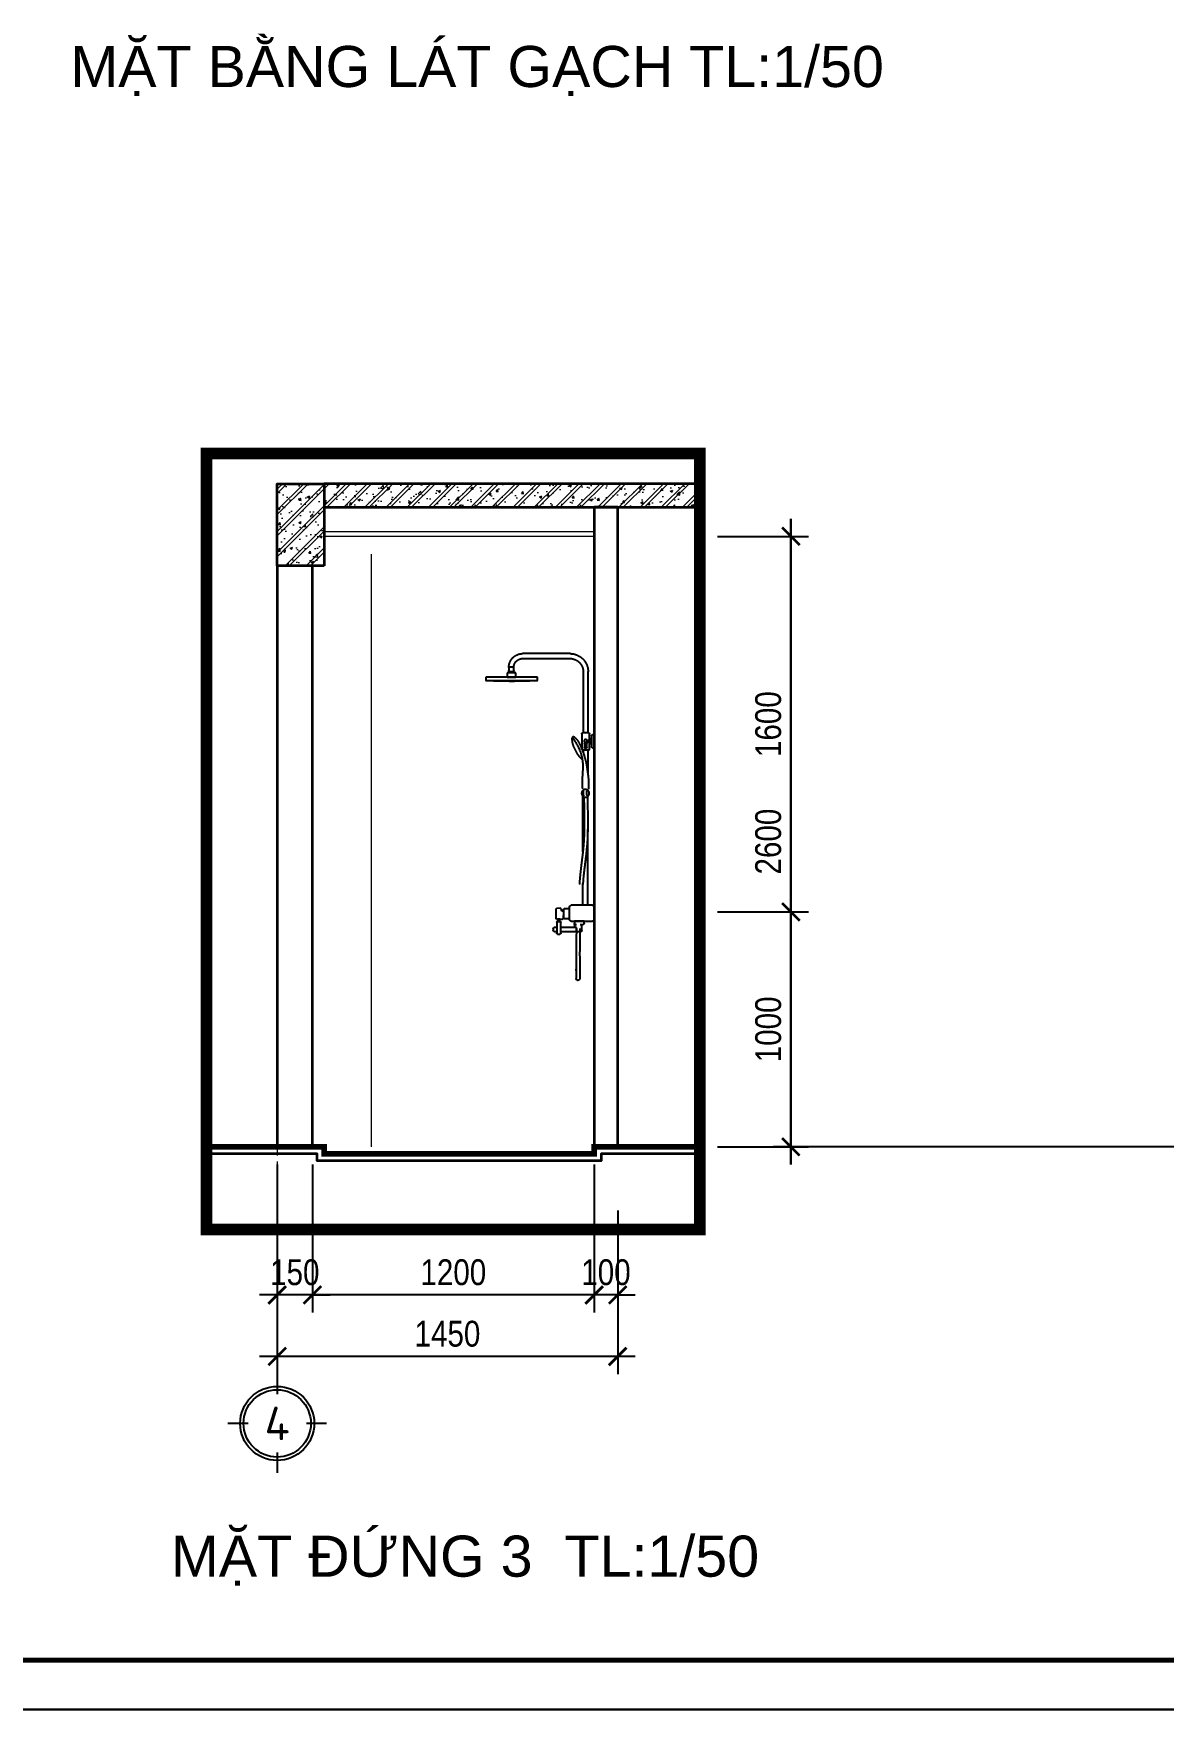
# Model space of a CAD drawing. Header units: inches. Extents: x 236662 to 497023, y -248575 to 81795.
# Drawn here: x 288943 to 293754, y -198768 to -191630 of the extents above; entities that cross this region are included whole.
import ezdxf
from ezdxf.enums import TextEntityAlignment as Align

# ---------------------------------------------------------------- set-up
doc = ezdxf.new("R2010")
doc.units = ezdxf.units.IN
doc.header["$LTSCALE"] = 10
doc.header["$MEASUREMENT"] = 0
for name, pattern in [('ACAD_ISO02W100', [15, 12, -3]), ('CENTER', [2, 1.25, -0.25, 0.25, -0.25]), ('DASHED2', [0.375, 0.25, -0.125])]:
    doc.linetypes.add(name, pattern=pattern)
for name, color, linetype in [('01. HP_TEXT', 9, 'Continuous'), ('07. HP_KY HIEU', 43, 'Continuous'), ('08. HP_DIM', 118, 'Continuous'), ('10. HP_VAT DUNG 1', 144, 'Continuous'), ('TEXT', 2, 'Continuous')]:
    doc.layers.add(name, color=color, linetype=linetype)
for name, color, linetype, lineweight in [('02. HP_BE TONG', 1, 'Continuous', 35), ('03. HP_TUONG', 2, 'Continuous', 35), ('05. HP_TRUC', 251, 'CENTER', 5), ('06. HP_THAY 1', 134, 'Continuous', 15), ('06. HP_THAY 2', 147, 'Continuous', 13), ('09_HP_HATCH', 8, 'Continuous', 5)]:
    doc.layers.add(name, color=color, linetype=linetype, lineweight=lineweight)
doc.layers.add('Tpl_Bound', color=1, linetype='Continuous', plot=False)
doc.styles.add('ISOCP50', font='isocpeur.ttf')
doc.styles.add('TEXT (none)', font='arial.ttf')
doc.styles.add('text2', font='VHELVCN.TTF')
doc.dimstyles.new('AL-100 (1-50)', dxfattribs={"dimscale": 0.5, "dimtxt": 220, "dimasz": 150, "dimexe": 150, "dimexo": 150, "dimgap": 80, "dimtad": 1, "dimdec": 0, "dimzin": 9, "dimtxsty": 'text2', "dimblk": 'ARCHTICK', "dimcen": 1, "dimdle": 150, "dimclrd": 256, "dimclre": 256, "dimclrt": 7, "dimadec": 0, "dimazin": 0, "dimtfac": 1, "dimtdec": 0, "dimtix": 1, "dimtmove": 2, "dimatfit": 3, "dimldrblk": 'ARCHTICK', "dimfxl": 1, "dimtolj": 1, "dimtzin": 0, "dimlwd": -1, "dimlwe": -1, "dimarcsym": 0})

# ---------------------------------------------------------------- blocks, each defined once
blk = doc.blocks.new('KHUNG TEN A-3')
at = {"layer": '02. HP_BE TONG', "color": 1, "const_width": 0.5}
blk.add_lwpolyline([(15, 5), (415, 5), (415, 292), (15, 292)], close=True, dxfattribs=at)
at = {"layer": '06. HP_THAY 1'}
blk.add_lwpolyline([(0, 297), (420, 297), (420, 0), (0, 0)], close=True, dxfattribs=at)
at = {"layer": 'Defpoints'}
blk.add_lwpolyline([(0, 0), (420, 0), (420, 297), (0, 297)], close=True, dxfattribs=at)
blk = doc.blocks.new('_ArchTick')
at = {"color": 0, "linetype": 'ByBlock', "const_width": 0.15}
blk.add_lwpolyline([(-0.5, -0.5), (0.5, 0.5)], dxfattribs=at)
blk = doc.blocks.new('*D659')
at = {"layer": '08. HP_DIM', "transparency": 16777216}
for p, q in [((291330.1, -196642.6), (291330.1, -197077.5)), ((291430.1, -196642.6), (291430.1, -197077.5)), ((291330.1, -197002.5), (291255.1, -197002.5)), ((291430.1, -197002.5), (291330.1, -197002.5)), ((291430.1, -197002.5), (291505.1, -197002.5))]:
    blk.add_line(p, q, dxfattribs=at)
at = {"layer": 'Defpoints', "color": 0, "transparency": 16777216}
for p in [(291330.1, -196567.6), (291430.1, -196567.6), (291330.1, -197002.5)]:
    blk.add_point(p, dxfattribs=at)
at = {"layer": '08. HP_DIM', "transparency": 16777216, "xscale": 75, "yscale": 75, "zscale": 75}
blk.add_blockref('_ArchTick', (291330.1, -197002.5), dxfattribs=at)
at = {"layer": '08. HP_DIM', "transparency": 16777216, "xscale": 75, "yscale": 75, "zscale": 75, "rotation": 180}
blk.add_blockref('_ArchTick', (291430.1, -197002.5), dxfattribs=at)
at = {"layer": '08. HP_DIM', "color": 7, "transparency": 16777216, "insert": (291380.1, -196906.4), "char_height": 110, "attachment_point": 5, "style": 'text2'}
blk.add_mtext('\\A1;100', dxfattribs=at)
blk = doc.blocks.new('*D660')
at = {"layer": '08. HP_DIM', "transparency": 16777216}
for p, q in [((290130.1, -196446.5), (290130.1, -197077.5)), ((291330.1, -196446.5), (291330.1, -197077.5)), ((291405.1, -197002.5), (290055.1, -197002.5))]:
    blk.add_line(p, q, dxfattribs=at)
at = {"layer": 'Defpoints', "color": 0, "transparency": 16777216}
for p in [(290130.1, -196371.5), (291330.1, -196371.5), (290130.1, -197002.5)]:
    blk.add_point(p, dxfattribs=at)
at = {"layer": '08. HP_DIM', "transparency": 16777216, "xscale": 75, "yscale": 75, "zscale": 75, "rotation": 180}
blk.add_blockref('_ArchTick', (290130.1, -197002.5), dxfattribs=at)
at = {"layer": '08. HP_DIM', "transparency": 16777216, "xscale": 75, "yscale": 75, "zscale": 75}
blk.add_blockref('_ArchTick', (291330.1, -197002.5), dxfattribs=at)
at = {"layer": '08. HP_DIM', "color": 7, "transparency": 16777216, "insert": (290730.1, -196906.4), "char_height": 110, "attachment_point": 5, "style": 'text2'}
blk.add_mtext('\\A1;1200', dxfattribs=at)
blk = doc.blocks.new('*D661')
at = {"layer": '08. HP_DIM', "transparency": 16777216}
for p, q in [((290130.1, -196446.5), (290130.1, -197077.5)), ((289980.1, -196642.6), (289980.1, -197077.5)), ((289980.1, -197002.5), (289905.1, -197002.5)), ((290130.1, -197002.5), (289980.1, -197002.5)), ((290130.1, -197002.5), (290205.1, -197002.5))]:
    blk.add_line(p, q, dxfattribs=at)
at = {"layer": 'Defpoints', "color": 0, "transparency": 16777216}
for p in [(290130.1, -196371.5), (289980.1, -196567.6), (289980.1, -197002.5)]:
    blk.add_point(p, dxfattribs=at)
at = {"layer": '08. HP_DIM', "transparency": 16777216, "xscale": 75, "yscale": 75, "zscale": 75}
blk.add_blockref('_ArchTick', (289980.1, -197002.5), dxfattribs=at)
at = {"layer": '08. HP_DIM', "transparency": 16777216, "xscale": 75, "yscale": 75, "zscale": 75, "rotation": 180}
blk.add_blockref('_ArchTick', (290130.1, -197002.5), dxfattribs=at)
at = {"layer": '08. HP_DIM', "color": 7, "transparency": 16777216, "insert": (290055.1, -196906.4), "char_height": 110, "attachment_point": 5, "style": 'text2'}
blk.add_mtext('\\A1;150', dxfattribs=at)
blk = doc.blocks.new('*D662')
at = {"layer": '08. HP_DIM', "transparency": 16777216}
for p, q in [((289980.1, -196446.5), (289980.1, -197339.4)), ((291430.1, -196642.6), (291430.1, -197339.4)), ((291505.1, -197264.4), (289905.1, -197264.4))]:
    blk.add_line(p, q, dxfattribs=at)
at = {"layer": 'Defpoints', "color": 0, "transparency": 16777216}
for p in [(289980.1, -196371.5), (291430.1, -196567.6), (289980.1, -197264.4)]:
    blk.add_point(p, dxfattribs=at)
at = {"layer": '08. HP_DIM', "transparency": 16777216, "xscale": 75, "yscale": 75, "zscale": 75, "rotation": 180}
blk.add_blockref('_ArchTick', (289980.1, -197264.4), dxfattribs=at)
at = {"layer": '08. HP_DIM', "transparency": 16777216, "xscale": 75, "yscale": 75, "zscale": 75}
blk.add_blockref('_ArchTick', (291430.1, -197264.4), dxfattribs=at)
at = {"layer": '08. HP_DIM', "color": 7, "transparency": 16777216, "insert": (290705.1, -197168.3), "char_height": 110, "attachment_point": 5, "style": 'text2'}
blk.add_mtext('\\A1;1450', dxfattribs=at)
blk = doc.blocks.new('ÁDASDASDAA')
at = {"layer": '10. HP_VAT DUNG 1', "linetype": 'DASHED2', "ltscale": 150}
for p, q in [((46.9, 1023), (46.9, 760.4)), ((363.3, 1044.3), (342.4, 1044.3)), ((338.9, 982), (362.2, 982)), ((-1.9, 703.1), (-1.9, 750.7)), ((1.8, 754.5), (7.8, 754.5)), ((11.5, 750.7), (11.5, 703.1)), ((11.5, 739.2), (14.3, 739.2)), ((16.2, 737.3), (16.2, 715.5)), ((16.2, 735.1), (20.8, 735.1)), ((16.2, 720.1), (20.8, 720.1)), ((20.5, 735.1), (20.5, 759)), ((20.5, 690.9), (20.5, 720.1)), ((24.2, 762.8), (49.2, 762.8)), ((24.6, 731.3), (24.6, 723.8)), ((32, 700), (32, 717.3)), ((35.7, 721), (37.9, 721)), ((41.7, 717.3), (41.7, 700)), ((53, 759), (53, 694.6)), ((7.8, 699.4), (1.8, 699.4)), ((14.3, 713.7), (11.5, 713.7)), ((49.2, 690.9), (20.5, 690.9)), ((37.9, 696.2), (35.7, 696.2)), ((46.9, 690.9), (46.9, 681.1)), ((31.1, 497.6), (31.1, 512.5)), ((45.2, 497.6), (45.2, 512.5)), ((48.4, 255.9), (48.9, 493.5)), ((27, 28.3), (27.7, 352.7)), ((47.9, 28.2), (48.1, 121.2)), ((0, -32.1), (0, 20.8)), ((0, -20.8), (0, 0)), ((7.5, 28.3), (97.5, 28.3)), ((105, -32.1), (105, 20.8)), ((105, 12.9), (127.3, 12.9)), ((131, 9.1), (131, -24.8)), ((144.2, 15.3), (159, 15.2)), ((162.8, 11.5), (162.8, -27.2)), ((97.5, -39.6), (7.5, -39.6)), ((43.4, -39.6), (84, -39.6)), ((43.4, -49.4), (43.4, -39.6)), ((60, -53.1), (47.1, -53.1)), ((52.5, -39.6), (84, -39.6)), ((52.5, -79.5), (52.5, -53.1)), ((80.3, -53.1), (75, -53.1)), ((75.5, -66.6), (142.1, -66.6)), ((75.5, -83.3), (75.5, -66.6)), ((84, -39.6), (84, -49.4)), ((84, -56.9), (84, -66.6)), ((127.3, -28.5), (105, -28.5)), ((131.1, -27.2), (131.1, -14.6)), ((159, -30.9), (134.9, -30.9)), ((142.1, -90.4), (142.1, -44.1)), ((145.8, -40.3), (155.8, -40.3)), ((159.6, -44.1), (159.6, -90.4)), ((159.6, -66.6), (170.7, -66.6)), ((174.5, -70.4), (174.5, -79.5)), ((84, -83.3), (56.2, -83.3)), ((142.1, -83.3), (75.5, -83.3)), ((155.8, -94.1), (145.8, -94.1)), ((170.7, -83.3), (159.6, -83.3)), ((61.7, -247.8), (61.7, -284.1)), ((76.7, -243.8), (76.7, -284.1)), ((69.2, -291.6), (69.2, -291.6))]:
    blk.add_line(p, q, dxfattribs=at)
blk.add_lwpolyline([(103, 1100.1), (305, 1100.1, -0.414214), (363.4, 1041.7), (363.4, 1027.8, -0.414214), (359.6, 1024.1), (346.1, 1024.1, -0.414214), (342.4, 1027.8), (342.4, 1041.7, 0.414214), (305, 1079.1), (103, 1079.1)], format="xyb", dxfattribs=at)
for points in [[(26, 761.8), (26, 1023.9)], [(26, 588.8), (26, 691.8)]]:
    blk.add_lwpolyline(points, dxfattribs=at)
for points in [[(240.9, 999.4), (461.5, 999.4), (461.5, 985.1), (240.9, 985.1)], [(333.9, 1017.7), (370.8, 1017.7), (370.8, 999.4), (333.9, 999.4)], [(146.9, -30.9), (155.9, -30.9), (155.9, -40.3), (146.9, -40.3)]]:
    blk.add_lwpolyline(points, close=True, dxfattribs=at)
for centre, radius in [((36.8, 727.6), 6.6), ((37.3, 505.1), 16.4)]:
    blk.add_circle(centre, radius, dxfattribs=at)
for centre, radius, start, end in [((103, 1023), 77.1, 90, 180), ((103, 1023), 56.1, 90, 180), ((351.2, 3003.8), 2021.7, 266.87298, 273.12702), ((1.8, 750.7), 3.74, 90, 180), ((7.8, 750.7), 3.74, 0, 90), ((14.3, 737.3), 1.87, 0, 90), ((14.3, 715.5), 1.87, 270, 0), ((24.2, 759), 3.74, 90, 180), ((20.8, 731.3), 3.74, 0, 90), ((20.8, 723.8), 3.74, 270, 0), ((35.7, 717.3), 3.74, 90, 180), ((37.9, 717.3), 3.74, 0, 90), ((49.2, 759), 3.74, 0, 90), ((1.8, 703.1), 3.74, 180, 270), ((7.8, 703.1), 3.74, 270, 0), ((35.7, 700), 3.74, 180, 270), ((37.9, 700), 3.74, 270, 0), ((49.2, 694.6), 3.74, 270, 0), ((7.5, 20.8), 7.48, 90, 180), ((97.5, 20.8), 7.48, 0, 90), ((127.3, 9.1), 3.74, 0, 90), ((159, 11.5), 3.74, 0, 89.96096), ((7.5, -32.1), 7.48, 180, 270), ((47.1, -49.4), 3.74, 180, 270), ((80.3, -49.4), 3.74, 270, 0), ((80.3, -56.9), 3.74, 0, 90), ((97.5, -32.1), 7.48, 270, 0), ((127.3, -24.8), 3.74, 270, 0), ((134.9, -27.2), 3.74, 180, 270), ((145.8, -44.1), 3.74, 90, 180), ((155.8, -44.1), 3.74, 0, 90), ((159, -27.2), 3.74, 270, 0), ((170.7, -70.4), 3.74, 0, 90), ((56.2, -79.5), 3.74, 180, 270), ((145.8, -90.4), 3.74, 180, 270), ((155.8, -90.4), 3.74, 270, 0), ((170.7, -79.5), 3.74, 270, 0), ((69.2, -284.1), 7.48, 180, 270), ((69.2, -284.1), 7.48, 270, 0)]:
    blk.add_arc(centre, radius, start, end, dxfattribs=at)
for points, knots in [([(344.1, 1024.1), (343.5, 1022.7), (341.8, 1018.5), (337, 1018), (333.9, 1017.7)], [0, 0, 0, 0, 4.412344, 12.88897, 12.88897, 12.88897, 12.88897]), ([(360.6, 1024.1), (361.2, 1022.7), (362.9, 1018.5), (367.7, 1018), (370.8, 1017.7)], [0, 0, 0, 0, 4.412344, 12.88897, 12.88897, 12.88897, 12.88897]), ([(23.2, 523), (22.8, 530.4), (22, 547.3), (24, 577.5), (28.8, 607.6), (33, 636), (41.5, 666.6), (53.1, 699.5), (68.3, 730.9), (82.1, 742.2), (87.2, 746.3)], [0, 0, 0, 0, 22.364841, 50.62886, 90.689566, 113.7327, 136.66556, 185.691238, 219.104465, 238.695602, 238.695602, 238.695602, 238.695602]), ([(90.8, 739.6), (87.1, 734.2), (76.4, 718.5), (62.2, 691.3), (53.6, 664.3), (45.3, 617.9), (53.2, 573.2), (51, 533.2), (50.5, 524.4)], [0, 0, 0, 0, 19.821192, 56.980666, 91.588605, 104.347309, 197.910757, 224.472979, 224.472979, 224.472979, 224.472979]), ([(87.2, 746.3), (89.2, 745.9), (95.2, 744.4), (94.8, 730.3), (93.1, 713.9), (82.8, 693.1), (73.3, 673.4), (62.2, 659), (54.5, 653.6), (51.3, 651.3)], [0, 0, 0, 0, 5.679087, 17.00309, 34.212097, 58.674032, 84.163668, 100.472701, 112.254783, 112.254783, 112.254783, 112.254783]), ([(31.1, 512.5), (30.9, 513.7), (30.4, 516.1), (28.3, 517.4), (27.3, 518.1)], [0, 0, 0, 0, 3.348746, 7.030401, 7.030401, 7.030401, 7.030401]), ([(45.2, 512.5), (45.4, 513.7), (45.9, 516.1), (47.9, 517.4), (49, 518.1)], [0, 0, 0, 0, 3.348746, 7.030401, 7.030401, 7.030401, 7.030401]), ([(29.2, 490.8), (28.2, 450.1), (26.3, 375.6), (29.6, 281.5), (38.9, 211.5), (46.4, 148.3), (51, 81.7), (58.4, -3.8), (62.5, -112.4), (62, -198.3), (61.7, -247.8)], [0, 0, 0, 0, 122.223915, 223.577142, 281.946964, 334.080615, 414.34135, 482.079347, 591.673085, 740.018926, 740.018926, 740.018926, 740.018926]), ([(31.1, 497.6), (30.9, 496.5), (30.4, 494.1), (28.3, 492.8), (27.3, 492.1)], [0, 0, 0, 0, 3.348746, 7.030401, 7.030401, 7.030401, 7.030401]), ([(44.1, 490.4), (43.6, 469.5), (43.1, 448.7), (42.6, 415.2), (42.4, 402.6), (42.4, 381.8), (42.4, 373.5), (42.6, 357), (42.7, 348.8), (43.3, 324.1), (44.1, 307.7), (45.7, 284.6), (46.2, 277.8), (47.1, 268.8), (47.3, 266.5), (47.8, 261.9), (48, 259.5), (48.8, 252.6), (49.3, 247.9), (51, 233.9), (52.2, 224.6), (53.8, 211.9), (54.2, 208.6), (55, 202.1), (55.4, 198.8), (56.6, 189), (57.3, 182.5), (58.6, 170.7), (59.2, 165.5), (60, 157.5), (60.3, 154.7), (60.8, 149.1), (61, 146.2), (61.8, 137.8), (62.3, 132.2), (63.6, 115.4), (64.5, 104.2), (65.6, 89.3), (65.9, 85.6), (66.4, 79.1), (66.6, 76.4), (67, 70.9), (67.3, 68.1), (67.9, 59.8), (68.4, 54.3), (69.7, 37.6), (70.6, 26.5), (71.6, 11.6), (71.9, 7.8), (72.4, 0.3), (72.6, -3.5), (73.3, -14.9), (73.7, -22.4), (74.7, -45.1), (75.3, -60.2), (76.4, -98.3), (76.7, -121.4), (77.1, -167.4), (77, -190.4), (76.8, -236.5), (76.5, -259.6), (76.7, -243.8)], [0, 0, 0, 0, 167.623842, 167.623842, 269.288906, 269.288906, 335.942574, 335.942574, 402.596242, 402.596242, 535.903578, 535.903578, 591.115144, 591.115144, 610.088371, 610.088371, 629.061598, 629.061598, 667.008052, 667.008052, 742.900961, 742.900961, 769.149431, 769.149431, 795.397901, 795.397901, 847.894842, 847.894842, 889.429331, 889.429331, 911.858109, 911.858109, 934.286887, 934.286887, 979.144444, 979.144444, 1068.859557, 1068.859557, 1098.828686, 1098.828686, 1121.082469, 1121.082469, 1143.336253, 1143.336253, 1187.84382, 1187.84382, 1276.858955, 1276.858955, 1306.966026, 1306.966026, 1337.073098, 1337.073098, 1397.287241, 1397.287241, 1517.715527, 1517.715527, 1701.519191, 1701.519191, 1885.322854, 1885.322854, 2070.350351, 2070.350351, 2070.350351, 2070.350351]), ([(45.2, 497.6), (45.3, 496.4), (45.6, 494.1), (47.9, 493.7), (48.9, 493.5)], [0, 0, 0, 0, 3.348746, 6.223772, 6.223772, 6.223772, 6.223772]), ([(133.2, 2.7), (135.2, 2.8), (138.9, 3), (138.5, 9.3), (141.2, 12.9), (143.5, 14.7), (144.2, 15.3)], [0, 0, 0, 0, 5.042369, 9.315869, 15.551203, 18.197125, 18.197125, 18.197125, 18.197125])]:
    blk.add_open_spline(points, degree=3, knots=knots, dxfattribs=at)
blk = doc.blocks.new('grid test1')
at = {"ltscale": 20}
for p, q in [((0, 440), (0, 260)), ((-260, 0), (-440, 0)), ((440, 0), (260, 0)), ((0, -260), (0, -440))]:
    blk.add_line(p, q, dxfattribs=at)
at = {"color": 251, "ltscale": 20, "true_color": 0x636466}
for radius in [330, 300]:
    blk.add_circle((0, 0), radius, dxfattribs=at)
at = {"layer": '01. HP_TEXT', "color": 2, "ltscale": 20, "true_color": 0xf1eb1f, "style": 'ISOCP50'}
blk.add_attdef('GRID', text='', height=300, dxfattribs=at).set_placement((-37, 0), align=Align.MIDDLE_CENTER)
blk = doc.blocks.new('*D672')
at = {"layer": '08. HP_DIM', "transparency": 16777216}
for p, q in [((292167.6, -196446.5), (292167.6, -195296.1)), ((291855.1, -195371.1), (292242.6, -195371.1)), ((291855.1, -196371.5), (292242.6, -196371.5))]:
    blk.add_line(p, q, dxfattribs=at)
at = {"layer": 'Defpoints', "color": 0, "transparency": 16777216}
for p in [(291780.1, -195371.1), (292167.6, -195371.1), (291780.1, -196371.5)]:
    blk.add_point(p, dxfattribs=at)
at = {"layer": '08. HP_DIM', "transparency": 16777216, "xscale": 75, "yscale": 75, "zscale": 75}
for p, rotation in [((292167.6, -195371.1), 90), ((292167.6, -196371.5), 270)]:
    blk.add_blockref('_ArchTick', p, dxfattribs=dict(at, rotation=rotation))
at = {"layer": '08. HP_DIM', "color": 7, "transparency": 16777216, "insert": (292071.4, -195871.3), "char_height": 110, "attachment_point": 5, "rotation": 90, "style": 'text2'}
blk.add_mtext('\\A1;1000', dxfattribs=at)
blk = doc.blocks.new('*D673')
at = {"layer": '08. HP_DIM', "transparency": 16777216}
for p, q in [((292167.6, -195446.1), (292167.6, -193696.5)), ((291855.1, -193771.5), (292242.6, -193771.5)), ((291855.1, -195371.1), (292242.6, -195371.1))]:
    blk.add_line(p, q, dxfattribs=at)
at = {"layer": 'Defpoints', "color": 0, "transparency": 16777216}
for p in [(291780.1, -193771.5), (292167.6, -193771.5), (291780.1, -195371.1)]:
    blk.add_point(p, dxfattribs=at)
at = {"layer": '08. HP_DIM', "transparency": 16777216, "xscale": 75, "yscale": 75, "zscale": 75}
for p, rotation in [((292167.6, -193771.5), 90), ((292167.6, -195371.1), 270)]:
    blk.add_blockref('_ArchTick', p, dxfattribs=dict(at, rotation=rotation))
at = {"layer": '08. HP_DIM', "color": 7, "transparency": 16777216, "insert": (292071.4, -194571.3), "char_height": 110, "attachment_point": 5, "rotation": 90, "style": 'text2'}
blk.add_mtext('\\A1;1600', dxfattribs=at)
blk = doc.blocks.new('*D674')
at = {"layer": '08. HP_DIM', "transparency": 16777216}
for p, q in [((292167.6, -193696.5), (292167.6, -196446.5)), ((291855.1, -193771.5), (292242.6, -193771.5)), ((296016.1, -196371.5), (292092.6, -196371.5))]:
    blk.add_line(p, q, dxfattribs=at)
at = {"layer": 'Defpoints', "color": 0, "transparency": 16777216}
for p in [(291780.1, -193771.5), (292167.6, -196371.5), (296091.1, -196371.5)]:
    blk.add_point(p, dxfattribs=at)
at = {"layer": '08. HP_DIM', "transparency": 16777216, "xscale": 75, "yscale": 75, "zscale": 75}
for p, rotation in [((292167.6, -193771.5), 90), ((292167.6, -196371.5), 270)]:
    blk.add_blockref('_ArchTick', p, dxfattribs=dict(at, rotation=rotation))
at = {"layer": '08. HP_DIM', "color": 7, "transparency": 16777216, "insert": (292071.4, -195071.5), "char_height": 110, "attachment_point": 5, "rotation": 90, "style": 'text2'}
blk.add_mtext('\\A1;2600', dxfattribs=at)

msp = doc.modelspace()

# ---------------------------------------------------------------- hatches: boundary and pattern name
at = {"layer": '09_HP_HATCH'}
h = msp.add_hatch(dxfattribs=at)
h.set_pattern_fill('CHAU-01', color=256, scale=15, pattern_type=2)
h.set_pattern_definition([(50, (-17820.39, -3276.53), (107.589027, -9.41282), [11.25, -123.75]), (355, (-17820.39, -3276.53), (-20.8127, 112.82882), [9, -99]), (100.4514, (-17811.43, -3277.32), (86.776407, 103.41593), [9.56103, -105.171317]), (46.1842, (-17820.4, -3246.53), (160.086157, -24.82785), [16.875, -185.625]), (96.6356, (-17807.05, -3248.6), (140.199406, 146.11768), [14.34154, -157.75695]), (351.1842, (-17820.4, -3246.53), (140.19929, 146.11779), [13.5, -148.5]), (21, (-17805.39, -3254.03), (89.536058, -60.392834), [11.25, -123.75]), (326, (-17805.39, -3254.03), (36.4973, 108.772507), [9, -99]), (71.4514, (-17797.93, -3259.07), (126.033394, 48.379575), [9.56103, -105.171317]), (37.5, (-17820.394, -3276.534), (1.8239783, 49.934078), [0, -97.8, 0, -100.5, 0, -99.375]), (7.5, (-17820.394, -3276.534), (39.460431, 59.161757), [0, -57.3, 0, -95.55, 0, -37.875]), (327.5, (-17853.844, -3276.534), (80.0733654, -3.3832308), [0, -37.5, 0, -117, 0, -155.25]), (317.5, (-17868.844, -3276.534), (87.477925, 15.015747), [0, -48.75, 0, -77.7, 0, -110.25]), (45, (-17820.394, -3276.534), (-45.078057, 45.078057), []), (45, (-17820.394, -3258.16), (-45.078057, 45.078057), [])])
h.paths.add_polyline_path([(291780.1, -193547.5), (290180.1, -193547.5), (290180.1, -193647.5), (291780.1, -193647.5)])
h.paths.add_polyline_path([(290180.1, -193897.5), (289980.1, -193897.5), (289980.1, -193547.5), (290180.1, -193547.5)])

# ---------------------------------------------------------------- linework, layer by layer
at = {"layer": '02. HP_BE TONG'}
for points in [[(290180.1, -193897.5), (289980.1, -193897.5), (289980.1, -193547.5), (290180.1, -193547.5)], [(291780.1, -193547.5), (290180.1, -193547.5), (290180.1, -193647.5), (291780.1, -193647.5)]]:
    msp.add_lwpolyline(points, close=True, dxfattribs=at)
at = {"layer": '02. HP_BE TONG', "const_width": 25}
msp.add_lwpolyline([(291780.1, -196371.5), (291330.1, -196371.5), (291330.1, -196401.5), (290180.1, -196401.5), (290180.1, -196371.5), (289678.8, -196371.5)], dxfattribs=at)
at = {"layer": '02. HP_BE TONG'}
msp.add_lwpolyline([(291780.1, -196401.5), (291360.1, -196401.5), (291360.1, -196431.5), (290150.1, -196431.5), (290150.1, -196401.5), (289678.8, -196401.5)], dxfattribs=at)
at = {"layer": '03. HP_TUONG'}
for points in [[(291430.1, -193647.5), (291330.1, -193647.5), (291330.1, -196371.5), (291430.1, -196371.5)], [(290130.1, -193897.5), (289980.1, -193897.5), (289980.1, -196371.5), (290130.1, -196371.5)]]:
    msp.add_lwpolyline(points, close=True, dxfattribs=at)
at = {"layer": '05. HP_TRUC', "ltscale": 10}
msp.add_line((289980.1, -193684.2), (289980.1, -197339.4), dxfattribs=at)
at = {"layer": '06. HP_THAY 2'}
msp.add_line((290380.1, -193847.5), (290380.1, -196371.5), dxfattribs=at)
msp.add_lwpolyline([(291330.1, -193771.5), (290180.1, -193771.5), (290180.1, -193751.5), (291330.1, -193751.5)], close=True, dxfattribs=at)
at = {"layer": '07. HP_KY HIEU', "linetype": 'ACAD_ISO02W100', "ltscale": 5, "const_width": 50}
msp.add_lwpolyline([(291780.1, -193419), (289678.8, -193419), (289678.8, -196724.2), (291780.1, -196724.2)], close=True, dxfattribs=at)
at = {"layer": 'Tpl_Bound', "color": 1}
for points in [[(282444.5, -198768), (282444.5, -186316.1), (300149.2, -186316.1), (300149.2, -198768)], [(282444.5, -211219.9), (282444.5, -198768), (300149.2, -198768), (300149.2, -211219.9)]]:
    msp.add_lwpolyline(points, close=True, dxfattribs=at)

# ---------------------------------------------------------------- block references
at = {"color": 1, "xscale": 41.9254843875517, "yscale": 41.9254843875517, "zscale": 41.9254843875517}
for p in [(282444.5, -198768, -318.6), (282444.5, -211219.9, -318.6)]:
    msp.add_blockref('KHUNG TEN A-3', p, dxfattribs=at)
at = {"layer": '06. HP_THAY 2', "xscale": -1}
msp.add_blockref('ÁDASDASDAA', (291330.1, -195371.1), dxfattribs=at)
at = {"layer": '07. HP_KY HIEU', "ltscale": 20}
ref = msp.add_blockref('grid test1', (289980.1, -197549.6), dxfattribs=dict(at, xscale=0.477750000078231, yscale=0.477750000078231, zscale=0.477750000078231))
ref.add_attrib('GRID', '4', dxfattribs={"layer": 'TEXT', "ltscale": 20, "height": 143.3, "style": 'ISOCP50'}).set_placement((289980.1, -197549.6), align=Align.MIDDLE_CENTER)

# ---------------------------------------------------------------- texts
at = {"layer": '01. HP_TEXT', "style": 'TEXT (none)'}
for s, p in [('MẶT BẰNG LÁT GẠCH TL:1/50', (289099.6, -191857.8, -234.4)), ('MẶT ĐỨNG 3  TL:1/50', (289527.9, -198202.5, -234.4))]:
    msp.add_text(s, height=175, dxfattribs=at).set_placement(p)

# ---------------------------------------------------------------- dimensions: what is measured, and where the dimension line sits
at = {"layer": '08. HP_DIM'}
for base, p1, p2, angle, picture, middle in [((292167.6, -193771.5), (291780.1, -195371.1), (291780.1, -193771.5), 90, '*D673', (292071.4, -194571.3)), ((292167.6, -196371.5), (291780.1, -193771.5), (296091.1, -196371.5), 90, '*D674', (292071.4, -195071.5)), ((292167.6, -195371.1), (291780.1, -196371.5), (291780.1, -195371.1), 90, '*D672', (292071.4, -195871.3)), ((289980.1, -197002.5), (290130.1, -196371.5), (289980.1, -196567.6), 180, '*D661', (290055.1, -196906.4)), ((289980.1, -197264.4), (291430.1, -196567.6), (289980.1, -196371.5), 180, '*D662', (290705.1, -197168.3)), ((290130.1, -197002.5), (291330.1, -196371.5), (290130.1, -196371.5), 180, '*D660', (290730.1, -196906.4)), ((291330.1, -197002.5), (291430.1, -196567.6), (291330.1, -196567.6), 180, '*D659', (291380.1, -196906.4))]:
    dim = msp.add_linear_dim(base=base, p1=p1, p2=p2, angle=angle, dimstyle='AL-100 (1-50)', dxfattribs=at)
    dim.commit()
    dim.dimension.update_dxf_attribs({"geometry": picture, "text_midpoint": middle})

doc.saveas('drawing.dxf')
